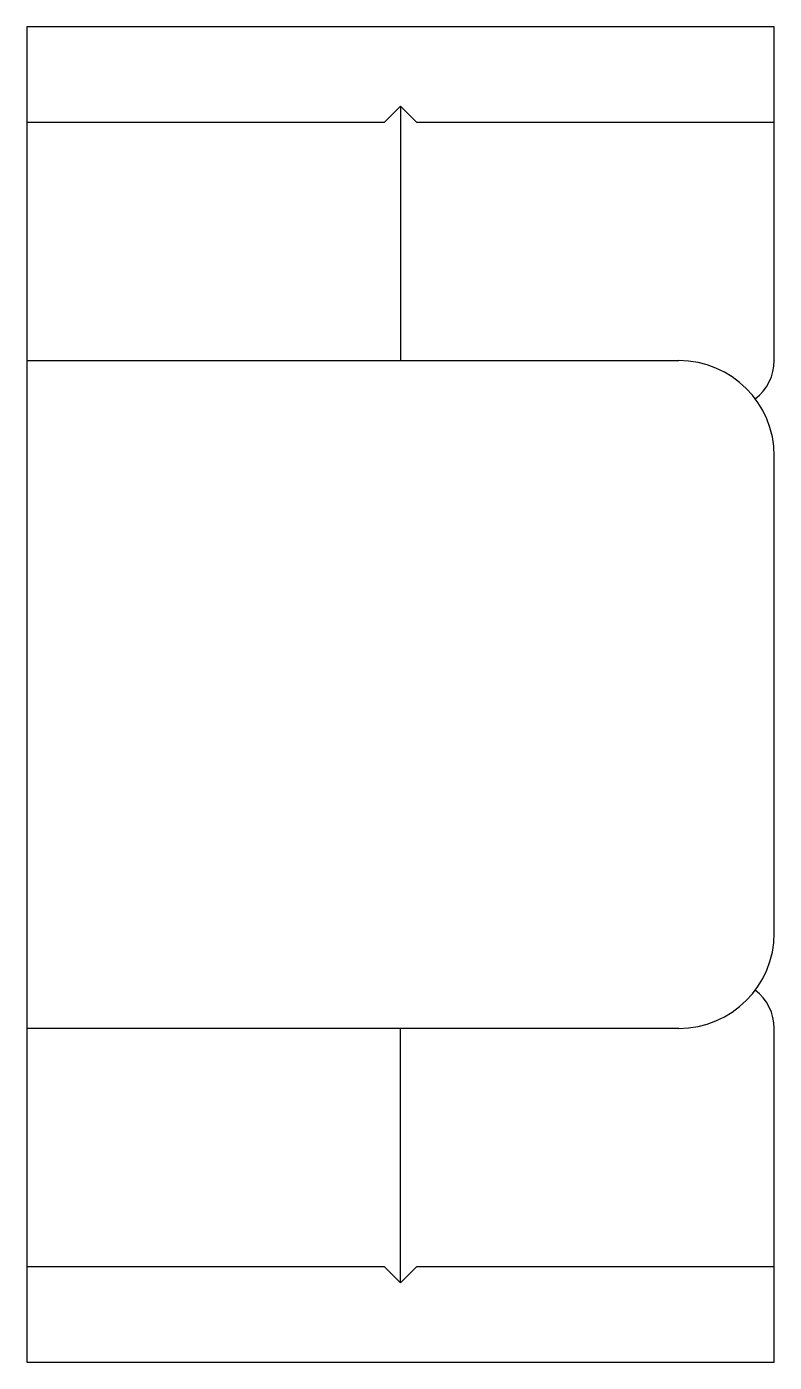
# Model space of a CAD drawing. Extents: x 0 to 1.19, y 0 to 2.13.
import ezdxf

# ---------------------------------------------------------------- set-up
doc = ezdxf.new("R2010")
doc.units = 0
doc.header["$LTSCALE"] = 1.2
doc.layers.get('0').update_dxf_attribs({"linetype": 'CONTINUOUS'})

msp = doc.modelspace()

# ---------------------------------------------------------------- linework, layer by layer
at = {"color": 0}
for p, q in [((1.1938, 2.1336), (0, 2.1336)), ((0, 2.1336), (0, 1.9812)), ((1.1938, 1.9812), (1.1938, 2.1336)), ((0.5969, 2.0066), (0.5715, 1.9812)), ((0.5969, 2.0066), (0.5969, 1.6002)), ((0.6223, 1.9812), (0.5969, 2.0066)), ((0, 1.9812), (0, 1.6002)), ((0, 1.9812), (0.5715, 1.9812)), ((0.6223, 1.9812), (1.1938, 1.9812)), ((1.1938, 1.6002), (1.1938, 1.9812)), ((0, 1.6002), (0, 0.5334)), ((0, 1.6002), (1.0414, 1.6002)), ((1.1938, 0.6858), (1.1938, 1.4478)), ((0, 0.5334), (0, 0.1524)), ((1.0414, 0.5334), (0, 0.5334)), ((0.5969, 0.127), (0.5969, 0.5334)), ((1.1938, 0.1524), (1.1938, 0.5334)), ((0, 0.1524), (0, 0)), ((0.5715, 0.1524), (0, 0.1524)), ((0.5969, 0.127), (0.5715, 0.1524)), ((0.6223, 0.1524), (0.5969, 0.127)), ((1.1938, 0.1524), (0.6223, 0.1524)), ((1.1938, 0), (1.1938, 0.1524)), ((0, 0), (1.1938, 0))]:
    msp.add_line(p, q, dxfattribs=at)
for centre, radius, start, end in [((1.0414, 1.4478), 0.1524, 0, 90), ((1.1176, 1.6002), 0.0762, 306.8699, 0), ((1.0414, 0.6858), 0.1524, 270, 0), ((1.1176, 0.5334), 0.0762, 0, 53.1301)]:
    msp.add_arc(centre, radius, start, end, dxfattribs=at)

doc.saveas('drawing.dxf')
